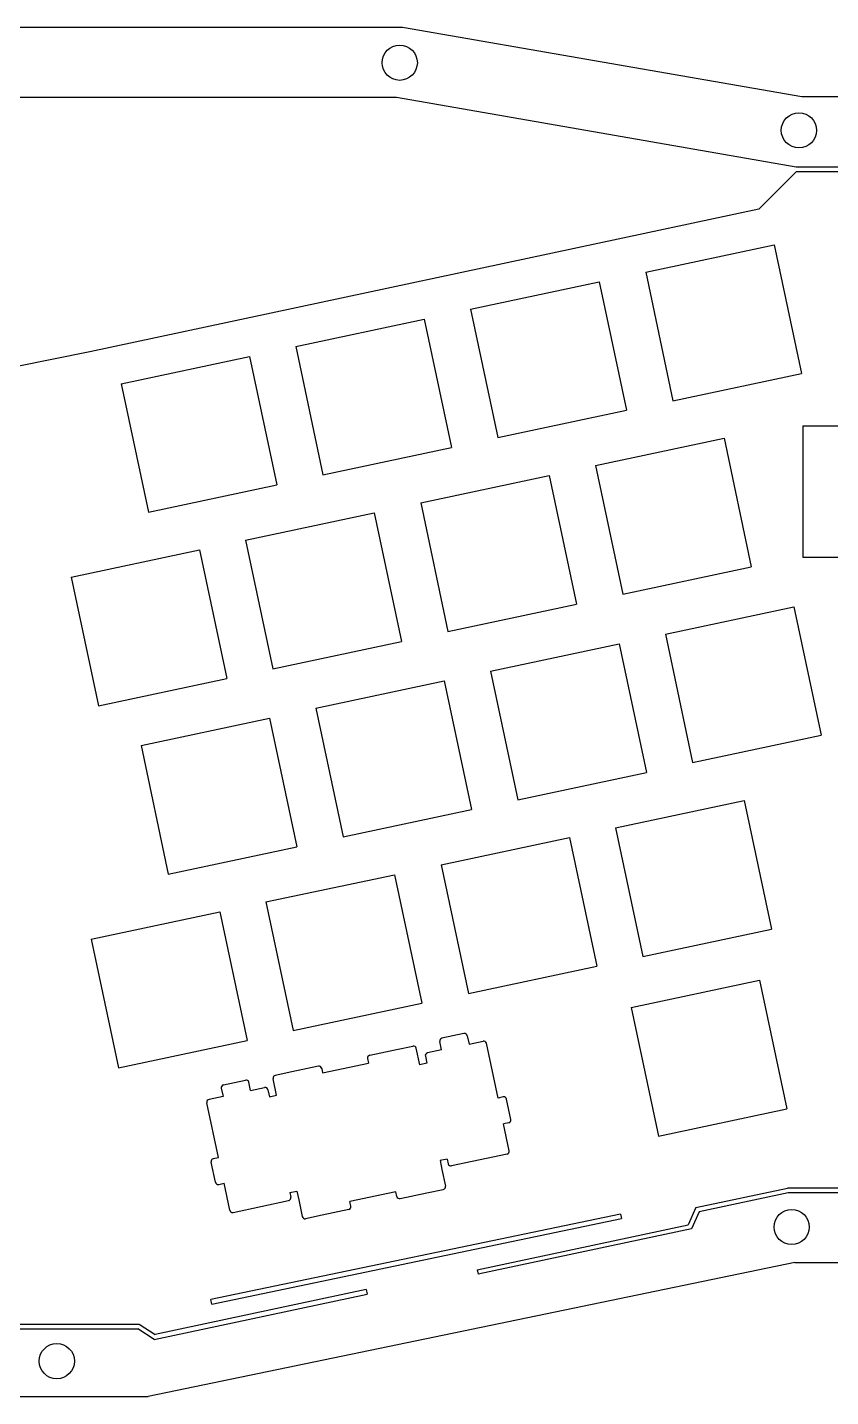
# Model space of a CAD drawing. Extents: x 7 to 394, y -192 to -46.
# Drawn here: x 183.9 to 269.5, y -191.8 to -46 of the extents above; entities that cross this region are included whole.
import ezdxf

# ---------------------------------------------------------------- set-up
doc = ezdxf.new("R2010")
doc.units = 0
doc.layers.add('Pcb_9d55', color=7, linetype='CONTINUOUS')

msp = doc.modelspace()

# ---------------------------------------------------------------- linework, layer by layer
at = {"layer": 'Pcb_9d55'}
for p, q in [((223.906, -45.9765), (143.904, -45.974)), ((223.906, -45.9765, -1.6), (143.904, -45.974, -1.6)), ((223.906, -45.9765), (143.904, -45.974)), ((223.906, -45.9765, -1.6), (143.904, -45.974, -1.6)), ((223.906, -45.9765), (223.906, -45.9765, -1.6)), ((266.466, -53.3806), (223.906, -45.9765)), ((266.466, -53.3806, -1.6), (223.906, -45.9765, -1.6)), ((223.906, -45.9765), (223.906, -45.9765, -1.6)), ((266.466, -53.3806), (223.906, -45.9765)), ((266.466, -53.3806, -1.6), (223.906, -45.9765, -1.6)), ((225.484, -49.7383), (225.484, -49.7383, -1.6)), ((225.484, -49.7383), (225.484, -49.7383, -1.6)), ((223.279, -53.4289), (144.574, -53.4289)), ((223.279, -53.4289, -1.6), (144.574, -53.4289, -1.6)), ((223.279, -53.4289), (144.574, -53.4289)), ((223.279, -53.4289, -1.6), (144.574, -53.4289, -1.6)), ((223.279, -53.4289), (223.279, -53.4289, -1.6)), ((265.844, -60.8432), (223.279, -53.4289)), ((265.844, -60.8432, -1.6), (223.279, -53.4289, -1.6)), ((223.279, -53.4289), (223.279, -53.4289, -1.6)), ((265.844, -60.8432), (223.279, -53.4289)), ((265.844, -60.8432, -1.6), (223.279, -53.4289, -1.6)), ((266.466, -53.3806), (266.466, -53.3806, -1.6)), ((388.637, -53.3832), (266.466, -53.3806)), ((388.637, -53.3832, -1.6), (266.466, -53.3806, -1.6)), ((266.466, -53.3806), (266.466, -53.3806, -1.6)), ((388.637, -53.3832), (266.466, -53.3806)), ((388.637, -53.3832, -1.6), (266.466, -53.3806, -1.6)), ((268.021, -56.9417), (268.021, -56.9417, -1.6)), ((268.021, -56.9417), (268.021, -56.9417, -1.6)), ((265.844, -60.8432), (265.844, -60.8432, -1.6)), ((281.346, -60.8432), (265.844, -60.8432)), ((281.346, -60.8432, -1.6), (265.844, -60.8432, -1.6)), ((265.844, -60.8432), (265.844, -60.8432, -1.6)), ((281.346, -60.8432), (265.844, -60.8432)), ((281.346, -60.8432, -1.6), (265.844, -60.8432, -1.6)), ((261.874, -65.3212), (265.844, -61.3435)), ((261.874, -65.3212, -1.6), (265.844, -61.3435, -1.6)), ((261.874, -65.3212), (265.844, -61.3435)), ((261.874, -65.3212, -1.6), (265.844, -61.3435, -1.6)), ((265.844, -61.3435), (265.844, -61.3435, -1.6)), ((265.844, -61.3435), (265.844, -61.3435, -1.6)), ((281.564, -61.3435), (265.844, -61.3435)), ((281.564, -61.3435, -1.6), (265.844, -61.3435, -1.6)), ((281.564, -61.3435), (265.844, -61.3435)), ((281.564, -61.3435, -1.6), (265.844, -61.3435, -1.6)), ((261.874, -65.3212), (190.597, -80.5358)), ((261.874, -65.3212, -1.6), (190.597, -80.5358, -1.6)), ((261.874, -65.3212), (190.597, -80.5358)), ((261.874, -65.3212, -1.6), (190.597, -80.5358, -1.6)), ((261.874, -65.3212), (261.874, -65.3212, -1.6)), ((261.874, -65.3212), (261.874, -65.3212, -1.6)), ((249.817, -72.033), (263.512, -69.1221)), ((249.817, -72.033, -1.6), (263.512, -69.1221, -1.6)), ((249.817, -72.033), (263.512, -69.1221)), ((249.817, -72.033, -1.6), (263.512, -69.1221, -1.6)), ((263.512, -69.1221), (263.512, -69.1221, -1.6)), ((263.512, -69.1221), (263.512, -69.1221, -1.6)), ((263.512, -69.1221), (266.423, -82.8166)), ((263.512, -69.1221, -1.6), (266.423, -82.8166, -1.6)), ((263.512, -69.1221), (266.423, -82.8166)), ((263.512, -69.1221, -1.6), (266.423, -82.8166, -1.6)), ((249.817, -72.033), (249.817, -72.033, -1.6)), ((249.817, -72.033), (249.817, -72.033, -1.6)), ((249.817, -72.033), (252.728, -85.7275)), ((249.817, -72.033, -1.6), (252.728, -85.7275, -1.6)), ((249.817, -72.033), (252.728, -85.7275)), ((249.817, -72.033, -1.6), (252.728, -85.7275, -1.6)), ((231.161, -75.97), (244.855, -73.0591)), ((231.161, -75.97, -1.6), (244.855, -73.0591, -1.6)), ((231.161, -75.97), (244.855, -73.0591)), ((231.161, -75.97, -1.6), (244.855, -73.0591, -1.6)), ((244.855, -73.0591), (244.855, -73.0591, -1.6)), ((244.855, -73.0591), (244.855, -73.0591, -1.6)), ((244.855, -73.0591), (247.766, -86.7536)), ((244.855, -73.0591, -1.6), (247.766, -86.7536, -1.6)), ((244.855, -73.0591), (247.766, -86.7536)), ((244.855, -73.0591, -1.6), (247.766, -86.7536, -1.6)), ((212.517, -79.9451), (226.212, -77.0342)), ((212.517, -79.9451, -1.6), (226.212, -77.0342, -1.6)), ((212.517, -79.9451), (226.212, -77.0342)), ((212.517, -79.9451, -1.6), (226.212, -77.0342, -1.6)), ((226.212, -77.0342), (226.212, -77.0342, -1.6)), ((226.212, -77.0342), (226.212, -77.0342, -1.6)), ((226.212, -77.0342), (229.123, -90.7287)), ((226.212, -77.0342, -1.6), (229.123, -90.7287, -1.6)), ((226.212, -77.0342), (229.123, -90.7287)), ((226.212, -77.0342, -1.6), (229.123, -90.7287, -1.6)), ((231.161, -75.97), (231.161, -75.97, -1.6)), ((231.161, -75.97), (231.161, -75.97, -1.6)), ((231.161, -75.97), (234.072, -89.6645)), ((231.161, -75.97, -1.6), (234.072, -89.6645, -1.6)), ((231.161, -75.97), (234.072, -89.6645)), ((231.161, -75.97, -1.6), (234.072, -89.6645, -1.6)), ((212.517, -79.9451), (212.517, -79.9451, -1.6)), ((212.517, -79.9451), (212.517, -79.9451, -1.6)), ((212.517, -79.9451), (215.428, -93.6396)), ((212.517, -79.9451, -1.6), (215.428, -93.6396, -1.6)), ((212.517, -79.9451), (215.428, -93.6396)), ((212.517, -79.9451, -1.6), (215.428, -93.6396, -1.6)), ((190.597, -80.5358), (182.659, -82.1233)), ((190.597, -80.5358, -1.6), (182.659, -82.1233, -1.6)), ((190.597, -80.5358), (182.659, -82.1233)), ((190.597, -80.5358, -1.6), (182.659, -82.1233, -1.6)), ((190.597, -80.5358), (190.597, -80.5358, -1.6)), ((190.597, -80.5358), (190.597, -80.5358, -1.6)), ((193.912, -83.9202), (207.606, -81.0093)), ((193.912, -83.9202, -1.6), (207.606, -81.0093, -1.6)), ((193.912, -83.9202), (207.606, -81.0093)), ((193.912, -83.9202, -1.6), (207.606, -81.0093, -1.6)), ((207.606, -81.0093), (207.606, -81.0093, -1.6)), ((207.606, -81.0093), (207.606, -81.0093, -1.6)), ((207.606, -81.0093), (210.517, -94.7038)), ((207.606, -81.0093, -1.6), (210.517, -94.7038, -1.6)), ((207.606, -81.0093), (210.517, -94.7038)), ((207.606, -81.0093, -1.6), (210.517, -94.7038, -1.6)), ((252.728, -85.7275), (266.423, -82.8166)), ((252.728, -85.7275, -1.6), (266.423, -82.8166, -1.6)), ((252.728, -85.7275), (266.423, -82.8166)), ((252.728, -85.7275, -1.6), (266.423, -82.8166, -1.6)), ((266.423, -82.8166), (266.423, -82.8166, -1.6)), ((266.423, -82.8166), (266.423, -82.8166, -1.6)), ((193.912, -83.9202), (193.912, -83.9202, -1.6)), ((193.912, -83.9202), (193.912, -83.9202, -1.6)), ((193.912, -83.9202), (196.823, -97.6147)), ((193.912, -83.9202, -1.6), (196.823, -97.6147, -1.6)), ((193.912, -83.9202), (196.823, -97.6147)), ((193.912, -83.9202, -1.6), (196.823, -97.6147, -1.6)), ((252.728, -85.7275), (252.728, -85.7275, -1.6)), ((252.728, -85.7275), (252.728, -85.7275, -1.6)), ((234.072, -89.6645), (247.766, -86.7536)), ((234.072, -89.6645, -1.6), (247.766, -86.7536, -1.6)), ((234.072, -89.6645), (247.766, -86.7536)), ((234.072, -89.6645, -1.6), (247.766, -86.7536, -1.6)), ((247.766, -86.7536), (247.766, -86.7536, -1.6)), ((247.766, -86.7536), (247.766, -86.7536, -1.6)), ((266.55, -88.3945), (266.55, -88.3945, -1.6)), ((266.55, -88.3945), (280.551, -88.3945)), ((266.55, -88.3945, -1.6), (280.551, -88.3945, -1.6)), ((266.55, -88.3945), (266.55, -88.3945, -1.6)), ((266.55, -88.3945), (266.55, -102.395)), ((266.55, -88.3945, -1.6), (266.55, -102.395, -1.6)), ((266.55, -88.3945), (280.551, -88.3945)), ((266.55, -88.3945), (266.55, -102.395)), ((266.55, -88.3945, -1.6), (280.551, -88.3945, -1.6)), ((266.55, -88.3945, -1.6), (266.55, -102.395, -1.6)), ((234.072, -89.6645), (234.072, -89.6645, -1.6)), ((234.072, -89.6645), (234.072, -89.6645, -1.6)), ((244.471, -92.6451), (258.165, -89.7342)), ((244.471, -92.6451, -1.6), (258.165, -89.7342, -1.6)), ((244.471, -92.6451), (258.165, -89.7342)), ((244.471, -92.6451, -1.6), (258.165, -89.7342, -1.6)), ((258.165, -89.7342), (258.165, -89.7342, -1.6)), ((258.165, -89.7342), (258.165, -89.7342, -1.6)), ((258.165, -89.7342), (261.076, -103.429)), ((258.165, -89.7342, -1.6), (261.076, -103.429, -1.6)), ((258.165, -89.7342), (261.076, -103.429)), ((258.165, -89.7342, -1.6), (261.076, -103.429, -1.6)), ((215.428, -93.6396), (229.123, -90.7287)), ((215.428, -93.6396, -1.6), (229.123, -90.7287, -1.6)), ((215.428, -93.6396), (229.123, -90.7287)), ((215.428, -93.6396, -1.6), (229.123, -90.7287, -1.6)), ((229.123, -90.7287), (229.123, -90.7287, -1.6)), ((229.123, -90.7287), (229.123, -90.7287, -1.6)), ((244.471, -92.6451), (244.471, -92.6451, -1.6)), ((244.471, -92.6451), (244.471, -92.6451, -1.6)), ((244.471, -92.6451), (247.381, -106.34)), ((244.471, -92.6451, -1.6), (247.381, -106.34, -1.6)), ((244.471, -92.6451), (247.381, -106.34)), ((244.471, -92.6451, -1.6), (247.381, -106.34, -1.6)), ((196.823, -97.6147), (210.517, -94.7038)), ((196.823, -97.6147, -1.6), (210.517, -94.7038, -1.6)), ((196.823, -97.6147), (210.517, -94.7038)), ((196.823, -97.6147, -1.6), (210.517, -94.7038, -1.6)), ((210.517, -94.7038), (210.517, -94.7038, -1.6)), ((210.517, -94.7038), (210.517, -94.7038, -1.6)), ((215.428, -93.6396), (215.428, -93.6396, -1.6)), ((215.428, -93.6396), (215.428, -93.6396, -1.6)), ((225.84, -96.6202), (239.534, -93.7093)), ((225.84, -96.6202, -1.6), (239.534, -93.7093, -1.6)), ((225.84, -96.6202), (239.534, -93.7093)), ((225.84, -96.6202, -1.6), (239.534, -93.7093, -1.6)), ((239.534, -93.7093), (239.534, -93.7093, -1.6)), ((239.534, -93.7093), (239.534, -93.7093, -1.6)), ((239.534, -93.7093), (242.445, -107.404)), ((239.534, -93.7093, -1.6), (242.445, -107.404, -1.6)), ((239.534, -93.7093), (242.445, -107.404)), ((239.534, -93.7093, -1.6), (242.445, -107.404, -1.6)), ((196.823, -97.6147), (196.823, -97.6147, -1.6)), ((196.823, -97.6147), (196.823, -97.6147, -1.6)), ((207.183, -100.583), (220.878, -97.6717)), ((207.183, -100.583, -1.6), (220.878, -97.6717, -1.6)), ((207.183, -100.583), (220.878, -97.6717)), ((207.183, -100.583, -1.6), (220.878, -97.6717, -1.6)), ((220.878, -97.6717), (220.878, -97.6717, -1.6)), ((220.878, -97.6717), (220.878, -97.6717, -1.6)), ((220.878, -97.6717), (223.789, -111.366)), ((220.878, -97.6717, -1.6), (223.789, -111.366, -1.6)), ((220.878, -97.6717), (223.789, -111.366)), ((220.878, -97.6717, -1.6), (223.789, -111.366, -1.6)), ((225.84, -96.6202), (225.84, -96.6202, -1.6)), ((225.84, -96.6202), (225.84, -96.6202, -1.6)), ((225.84, -96.6202), (228.75, -110.315)), ((225.84, -96.6202, -1.6), (228.75, -110.315, -1.6)), ((225.84, -96.6202), (228.75, -110.315)), ((225.84, -96.6202, -1.6), (228.75, -110.315, -1.6)), ((207.183, -100.583), (207.183, -100.583, -1.6)), ((207.183, -100.583), (207.183, -100.583, -1.6)), ((207.183, -100.583), (210.094, -114.277)), ((207.183, -100.583, -1.6), (210.094, -114.277, -1.6)), ((207.183, -100.583), (210.094, -114.277)), ((207.183, -100.583, -1.6), (210.094, -114.277, -1.6)), ((188.578, -104.532), (202.272, -101.621)), ((188.578, -104.532, -1.6), (202.272, -101.621, -1.6)), ((188.578, -104.532), (202.272, -101.621)), ((188.578, -104.532, -1.6), (202.272, -101.621, -1.6)), ((202.272, -101.621), (202.272, -101.621, -1.6)), ((202.272, -101.621), (202.272, -101.621, -1.6)), ((202.272, -101.621), (205.183, -115.316)), ((202.272, -101.621, -1.6), (205.183, -115.316, -1.6)), ((202.272, -101.621), (205.183, -115.316)), ((202.272, -101.621, -1.6), (205.183, -115.316, -1.6)), ((247.381, -106.34), (261.076, -103.429)), ((247.381, -106.34, -1.6), (261.076, -103.429, -1.6)), ((247.381, -106.34), (261.076, -103.429)), ((247.381, -106.34, -1.6), (261.076, -103.429, -1.6)), ((261.076, -103.429), (261.076, -103.429, -1.6)), ((261.076, -103.429), (261.076, -103.429, -1.6)), ((266.55, -102.395), (266.55, -102.395, -1.6)), ((266.55, -102.395), (266.55, -102.395, -1.6)), ((266.55, -102.395), (280.551, -102.395)), ((266.55, -102.395, -1.6), (280.551, -102.395, -1.6)), ((266.55, -102.395), (280.551, -102.395)), ((266.55, -102.395, -1.6), (280.551, -102.395, -1.6)), ((188.578, -104.532), (188.578, -104.532, -1.6)), ((188.578, -104.532), (188.578, -104.532, -1.6)), ((188.578, -104.532), (191.489, -118.227)), ((188.578, -104.532, -1.6), (191.489, -118.227, -1.6)), ((188.578, -104.532), (191.489, -118.227)), ((188.578, -104.532, -1.6), (191.489, -118.227, -1.6)), ((247.381, -106.34), (247.381, -106.34, -1.6)), ((247.381, -106.34), (247.381, -106.34, -1.6)), ((228.75, -110.315), (242.445, -107.404)), ((228.75, -110.315, -1.6), (242.445, -107.404, -1.6)), ((228.75, -110.315), (242.445, -107.404)), ((228.75, -110.315, -1.6), (242.445, -107.404, -1.6)), ((242.445, -107.404), (242.445, -107.404, -1.6)), ((242.445, -107.404), (242.445, -107.404, -1.6)), ((251.913, -110.577), (265.607, -107.667)), ((251.913, -110.577, -1.6), (265.607, -107.667, -1.6)), ((251.913, -110.577), (265.607, -107.667)), ((251.913, -110.577, -1.6), (265.607, -107.667, -1.6)), ((265.607, -107.667), (265.607, -107.667, -1.6)), ((265.607, -107.667), (265.607, -107.667, -1.6)), ((265.607, -107.667), (268.518, -121.361)), ((265.607, -107.667, -1.6), (268.518, -121.361, -1.6)), ((265.607, -107.667), (268.518, -121.361)), ((265.607, -107.667, -1.6), (268.518, -121.361, -1.6)), ((228.75, -110.315), (228.75, -110.315, -1.6)), ((228.75, -110.315), (228.75, -110.315, -1.6)), ((251.913, -110.577), (251.913, -110.577, -1.6)), ((251.913, -110.577), (251.913, -110.577, -1.6)), ((251.913, -110.577), (254.824, -124.272)), ((251.913, -110.577, -1.6), (254.824, -124.272, -1.6)), ((251.913, -110.577), (254.824, -124.272)), ((251.913, -110.577, -1.6), (254.824, -124.272, -1.6)), ((210.094, -114.277), (223.789, -111.366)), ((210.094, -114.277, -1.6), (223.789, -111.366, -1.6)), ((210.094, -114.277), (223.789, -111.366)), ((210.094, -114.277, -1.6), (223.789, -111.366, -1.6)), ((223.789, -111.366), (223.789, -111.366, -1.6)), ((223.789, -111.366), (223.789, -111.366, -1.6)), ((233.282, -114.527), (246.976, -111.616)), ((233.282, -114.527, -1.6), (246.976, -111.616, -1.6)), ((233.282, -114.527), (246.976, -111.616)), ((233.282, -114.527, -1.6), (246.976, -111.616, -1.6)), ((246.976, -111.616), (246.976, -111.616, -1.6)), ((246.976, -111.616), (246.976, -111.616, -1.6)), ((246.976, -111.616), (249.887, -125.311)), ((246.976, -111.616, -1.6), (249.887, -125.311, -1.6)), ((246.976, -111.616), (249.887, -125.311)), ((246.976, -111.616, -1.6), (249.887, -125.311, -1.6)), ((210.094, -114.277), (210.094, -114.277, -1.6)), ((210.094, -114.277), (210.094, -114.277, -1.6)), ((233.282, -114.527), (233.282, -114.527, -1.6)), ((233.282, -114.527), (233.282, -114.527, -1.6)), ((233.282, -114.527), (236.193, -128.222)), ((233.282, -114.527, -1.6), (236.193, -128.222, -1.6)), ((233.282, -114.527), (236.193, -128.222)), ((233.282, -114.527, -1.6), (236.193, -128.222, -1.6)), ((191.489, -118.227), (205.183, -115.316)), ((191.489, -118.227, -1.6), (205.183, -115.316, -1.6)), ((191.489, -118.227), (205.183, -115.316)), ((191.489, -118.227, -1.6), (205.183, -115.316, -1.6)), ((205.183, -115.316), (205.183, -115.316, -1.6)), ((205.183, -115.316), (205.183, -115.316, -1.6)), ((214.664, -118.477), (228.358, -115.566)), ((214.664, -118.477, -1.6), (228.358, -115.566, -1.6)), ((214.664, -118.477), (228.358, -115.566)), ((214.664, -118.477, -1.6), (228.358, -115.566, -1.6)), ((228.358, -115.566), (228.358, -115.566, -1.6)), ((228.358, -115.566), (228.358, -115.566, -1.6)), ((228.358, -115.566), (231.269, -129.261)), ((228.358, -115.566, -1.6), (231.269, -129.261, -1.6)), ((228.358, -115.566), (231.269, -129.261)), ((228.358, -115.566, -1.6), (231.269, -129.261, -1.6)), ((191.489, -118.227), (191.489, -118.227, -1.6)), ((191.489, -118.227), (191.489, -118.227, -1.6)), ((196.033, -122.447), (209.727, -119.536)), ((196.033, -122.447, -1.6), (209.727, -119.536, -1.6)), ((196.033, -122.447), (209.727, -119.536)), ((196.033, -122.447, -1.6), (209.727, -119.536, -1.6)), ((209.727, -119.536), (209.727, -119.536, -1.6)), ((209.727, -119.536), (209.727, -119.536, -1.6)), ((209.727, -119.536), (212.638, -133.231)), ((209.727, -119.536, -1.6), (212.638, -133.231, -1.6)), ((209.727, -119.536), (212.638, -133.231)), ((209.727, -119.536, -1.6), (212.638, -133.231, -1.6)), ((214.664, -118.477), (214.664, -118.477, -1.6)), ((214.664, -118.477), (214.664, -118.477, -1.6)), ((214.664, -118.477), (217.574, -132.171)), ((214.664, -118.477, -1.6), (217.574, -132.171, -1.6)), ((214.664, -118.477), (217.574, -132.171)), ((214.664, -118.477, -1.6), (217.574, -132.171, -1.6)), ((196.033, -122.447), (196.033, -122.447, -1.6)), ((196.033, -122.447), (196.033, -122.447, -1.6)), ((196.033, -122.447), (198.944, -136.141)), ((196.033, -122.447, -1.6), (198.944, -136.141, -1.6)), ((196.033, -122.447), (198.944, -136.141)), ((196.033, -122.447, -1.6), (198.944, -136.141, -1.6)), ((254.824, -124.272), (268.518, -121.361)), ((254.824, -124.272, -1.6), (268.518, -121.361, -1.6)), ((254.824, -124.272), (268.518, -121.361)), ((254.824, -124.272, -1.6), (268.518, -121.361, -1.6)), ((268.518, -121.361), (268.518, -121.361, -1.6)), ((268.518, -121.361), (268.518, -121.361, -1.6)), ((236.193, -128.222), (249.887, -125.311)), ((236.193, -128.222, -1.6), (249.887, -125.311, -1.6)), ((236.193, -128.222), (249.887, -125.311)), ((236.193, -128.222, -1.6), (249.887, -125.311, -1.6)), ((249.887, -125.311), (249.887, -125.311, -1.6)), ((249.887, -125.311), (249.887, -125.311, -1.6)), ((254.824, -124.272), (254.824, -124.272, -1.6)), ((254.824, -124.272), (254.824, -124.272, -1.6)), ((236.193, -128.222), (236.193, -128.222, -1.6)), ((236.193, -128.222), (236.193, -128.222, -1.6)), ((246.604, -131.221), (260.299, -128.31)), ((246.604, -131.221, -1.6), (260.299, -128.31, -1.6)), ((246.604, -131.221), (260.299, -128.31)), ((246.604, -131.221, -1.6), (260.299, -128.31, -1.6)), ((260.299, -128.31), (260.299, -128.31, -1.6)), ((260.299, -128.31), (260.299, -128.31, -1.6)), ((260.299, -128.31), (263.21, -142.005)), ((260.299, -128.31, -1.6), (263.21, -142.005, -1.6)), ((260.299, -128.31), (263.21, -142.005)), ((260.299, -128.31, -1.6), (263.21, -142.005, -1.6)), ((217.574, -132.171), (231.269, -129.261)), ((217.574, -132.171, -1.6), (231.269, -129.261, -1.6)), ((217.574, -132.171), (231.269, -129.261)), ((217.574, -132.171, -1.6), (231.269, -129.261, -1.6)), ((231.269, -129.261), (231.269, -129.261, -1.6)), ((231.269, -129.261), (231.269, -129.261, -1.6)), ((246.604, -131.221), (246.604, -131.221, -1.6)), ((246.604, -131.221), (246.604, -131.221, -1.6)), ((246.604, -131.221), (249.515, -144.916)), ((246.604, -131.221, -1.6), (249.515, -144.916, -1.6)), ((246.604, -131.221), (249.515, -144.916)), ((246.604, -131.221, -1.6), (249.515, -144.916, -1.6)), ((217.574, -132.171), (217.574, -132.171, -1.6)), ((217.574, -132.171), (217.574, -132.171, -1.6)), ((228.011, -135.165), (241.706, -132.254)), ((228.011, -135.165, -1.6), (241.706, -132.254, -1.6)), ((228.011, -135.165), (241.706, -132.254)), ((228.011, -135.165, -1.6), (241.706, -132.254, -1.6)), ((241.706, -132.254), (241.706, -132.254, -1.6)), ((241.706, -132.254), (241.706, -132.254, -1.6)), ((241.706, -132.254), (244.617, -145.948)), ((241.706, -132.254, -1.6), (244.617, -145.948, -1.6)), ((241.706, -132.254), (244.617, -145.948)), ((241.706, -132.254, -1.6), (244.617, -145.948, -1.6)), ((198.944, -136.141), (212.638, -133.231)), ((198.944, -136.141, -1.6), (212.638, -133.231, -1.6)), ((198.944, -136.141), (212.638, -133.231)), ((198.944, -136.141, -1.6), (212.638, -133.231, -1.6)), ((212.638, -133.231), (212.638, -133.231, -1.6)), ((212.638, -133.231), (212.638, -133.231, -1.6)), ((228.011, -135.165), (228.011, -135.165, -1.6)), ((228.011, -135.165), (228.011, -135.165, -1.6)), ((228.011, -135.165), (230.922, -148.859)), ((228.011, -135.165, -1.6), (230.922, -148.859, -1.6)), ((228.011, -135.165), (230.922, -148.859)), ((228.011, -135.165, -1.6), (230.922, -148.859, -1.6)), ((198.944, -136.141), (198.944, -136.141, -1.6)), ((198.944, -136.141), (198.944, -136.141, -1.6)), ((209.342, -139.114), (223.037, -136.204)), ((209.342, -139.114, -1.6), (223.037, -136.204, -1.6)), ((209.342, -139.114), (223.037, -136.204)), ((209.342, -139.114, -1.6), (223.037, -136.204, -1.6)), ((223.037, -136.204), (223.037, -136.204, -1.6)), ((223.037, -136.204), (223.037, -136.204, -1.6)), ((223.037, -136.204), (225.948, -149.898)), ((223.037, -136.204, -1.6), (225.948, -149.898, -1.6)), ((223.037, -136.204), (225.948, -149.898)), ((223.037, -136.204, -1.6), (225.948, -149.898, -1.6)), ((209.342, -139.114), (209.342, -139.114, -1.6)), ((209.342, -139.114), (209.342, -139.114, -1.6)), ((209.342, -139.114), (212.253, -152.809)), ((209.342, -139.114, -1.6), (212.253, -152.809, -1.6)), ((209.342, -139.114), (212.253, -152.809)), ((209.342, -139.114, -1.6), (212.253, -152.809, -1.6)), ((190.724, -143.082), (204.419, -140.171)), ((190.724, -143.082, -1.6), (204.419, -140.171, -1.6)), ((190.724, -143.082), (204.419, -140.171)), ((190.724, -143.082, -1.6), (204.419, -140.171, -1.6)), ((204.419, -140.171), (204.419, -140.171, -1.6)), ((204.419, -140.171), (204.419, -140.171, -1.6)), ((204.419, -140.171), (207.33, -153.866)), ((204.419, -140.171, -1.6), (207.33, -153.866, -1.6)), ((204.419, -140.171), (207.33, -153.866)), ((204.419, -140.171, -1.6), (207.33, -153.866, -1.6)), ((249.515, -144.916), (263.21, -142.005)), ((249.515, -144.916, -1.6), (263.21, -142.005, -1.6)), ((249.515, -144.916), (263.21, -142.005)), ((249.515, -144.916, -1.6), (263.21, -142.005, -1.6)), ((263.21, -142.005), (263.21, -142.005, -1.6)), ((263.21, -142.005), (263.21, -142.005, -1.6)), ((190.724, -143.082), (190.724, -143.082, -1.6)), ((190.724, -143.082), (190.724, -143.082, -1.6)), ((190.724, -143.082), (193.635, -156.776)), ((190.724, -143.082, -1.6), (193.635, -156.776, -1.6)), ((190.724, -143.082), (193.635, -156.776)), ((190.724, -143.082, -1.6), (193.635, -156.776, -1.6)), ((249.515, -144.916), (249.515, -144.916, -1.6)), ((249.515, -144.916), (249.515, -144.916, -1.6)), ((230.922, -148.859), (244.617, -145.948)), ((230.922, -148.859, -1.6), (244.617, -145.948, -1.6)), ((230.922, -148.859), (244.617, -145.948)), ((230.922, -148.859, -1.6), (244.617, -145.948, -1.6)), ((244.617, -145.948), (244.617, -145.948, -1.6)), ((244.617, -145.948), (244.617, -145.948, -1.6)), ((248.255, -150.367), (261.95, -147.456)), ((248.255, -150.367, -1.6), (261.95, -147.456, -1.6)), ((248.255, -150.367), (261.95, -147.456)), ((248.255, -150.367, -1.6), (261.95, -147.456, -1.6)), ((261.95, -147.456), (261.95, -147.456, -1.6)), ((261.95, -147.456), (261.95, -147.456, -1.6)), ((261.95, -147.456), (264.861, -161.15)), ((261.95, -147.456, -1.6), (264.861, -161.15, -1.6)), ((261.95, -147.456), (264.861, -161.15)), ((261.95, -147.456, -1.6), (264.861, -161.15, -1.6)), ((212.253, -152.809), (225.948, -149.898)), ((212.253, -152.809, -1.6), (225.948, -149.898, -1.6)), ((212.253, -152.809), (225.948, -149.898)), ((212.253, -152.809, -1.6), (225.948, -149.898, -1.6)), ((225.948, -149.898), (225.948, -149.898, -1.6)), ((225.948, -149.898), (225.948, -149.898, -1.6)), ((230.922, -148.859), (230.922, -148.859, -1.6)), ((230.922, -148.859), (230.922, -148.859, -1.6)), ((248.255, -150.367), (248.255, -150.367, -1.6)), ((248.255, -150.367), (248.255, -150.367, -1.6)), ((248.255, -150.367), (251.166, -164.061)), ((248.255, -150.367, -1.6), (251.166, -164.061, -1.6)), ((248.255, -150.367), (251.166, -164.061)), ((248.255, -150.367, -1.6), (251.166, -164.061, -1.6)), ((212.253, -152.809), (212.253, -152.809, -1.6)), ((212.253, -152.809), (212.253, -152.809, -1.6)), ((193.635, -156.776), (207.33, -153.866)), ((193.635, -156.776, -1.6), (207.33, -153.866, -1.6)), ((193.635, -156.776), (207.33, -153.866)), ((193.635, -156.776, -1.6), (207.33, -153.866, -1.6)), ((207.33, -153.866), (207.33, -153.866, -1.6)), ((207.33, -153.866), (207.33, -153.866, -1.6)), ((223.247, -154.838), (225.008, -154.463)), ((223.247, -154.838, -1.6), (225.008, -154.463, -1.6)), ((223.247, -154.838), (225.008, -154.463)), ((223.247, -154.838, -1.6), (225.008, -154.463, -1.6)), ((225.008, -154.463), (225.008, -154.463, -1.6)), ((225.008, -154.463), (225.008, -154.463, -1.6)), ((227.871, -153.988), (227.871, -153.988, -1.6)), ((227.871, -153.988), (227.871, -153.988, -1.6)), ((228.059, -154.868), (227.871, -153.988)), ((228.059, -154.868, -1.6), (227.871, -153.988, -1.6)), ((228.059, -154.868), (227.871, -153.988)), ((228.059, -154.868, -1.6), (227.871, -153.988, -1.6)), ((230.45, -153.133), (228.103, -153.632)), ((230.45, -153.133, -1.6), (228.103, -153.632, -1.6)), ((230.45, -153.133), (228.103, -153.632)), ((230.45, -153.133, -1.6), (228.103, -153.632, -1.6)), ((228.103, -153.632), (228.103, -153.632, -1.6)), ((228.103, -153.632), (228.103, -153.632, -1.6)), ((230.45, -153.133), (230.45, -153.133, -1.6)), ((230.45, -153.133), (230.45, -153.133, -1.6)), ((230.806, -153.364), (230.806, -153.364, -1.6)), ((230.806, -153.364), (230.993, -154.244)), ((230.806, -153.364, -1.6), (230.993, -154.244, -1.6)), ((230.806, -153.364), (230.806, -153.364, -1.6)), ((230.806, -153.364), (230.993, -154.244)), ((230.806, -153.364, -1.6), (230.993, -154.244, -1.6)), ((230.993, -154.244), (232.485, -153.927)), ((230.993, -154.244, -1.6), (232.485, -153.927, -1.6)), ((230.993, -154.244), (232.485, -153.927)), ((230.993, -154.244, -1.6), (232.485, -153.927, -1.6)), ((230.993, -154.244), (230.993, -154.244, -1.6)), ((230.993, -154.244), (230.993, -154.244, -1.6)), ((232.485, -153.927), (232.485, -153.927, -1.6)), ((232.485, -153.927), (232.485, -153.927, -1.6)), ((232.841, -154.158), (232.841, -154.158, -1.6)), ((234.082, -159.998), (232.841, -154.158)), ((234.082, -159.998, -1.6), (232.841, -154.158, -1.6)), ((232.841, -154.158), (232.841, -154.158, -1.6)), ((234.082, -159.998), (232.841, -154.158)), ((234.082, -159.998, -1.6), (232.841, -154.158, -1.6)), ((220.179, -155.796), (220.179, -155.796, -1.6)), ((220.179, -155.796), (220.283, -156.285)), ((220.179, -155.796, -1.6), (220.283, -156.285, -1.6)), ((220.179, -155.796), (220.179, -155.796, -1.6)), ((220.179, -155.796), (220.283, -156.285)), ((220.179, -155.796, -1.6), (220.283, -156.285, -1.6)), ((220.411, -155.44), (223.247, -154.838)), ((220.411, -155.44, -1.6), (223.247, -154.838, -1.6)), ((220.411, -155.44), (223.247, -154.838)), ((220.411, -155.44, -1.6), (223.247, -154.838, -1.6)), ((220.411, -155.44), (220.411, -155.44, -1.6)), ((220.411, -155.44), (220.411, -155.44, -1.6)), ((223.247, -154.838), (223.247, -154.838, -1.6)), ((223.247, -154.838), (223.247, -154.838, -1.6)), ((225.364, -154.694), (225.364, -154.694, -1.6)), ((225.738, -156.455), (225.364, -154.694)), ((225.738, -156.455, -1.6), (225.364, -154.694, -1.6)), ((225.364, -154.694), (225.364, -154.694, -1.6)), ((225.738, -156.455), (225.364, -154.694)), ((225.738, -156.455, -1.6), (225.364, -154.694, -1.6)), ((226.336, -155.541), (226.336, -155.541, -1.6)), ((226.336, -155.541), (226.336, -155.541, -1.6)), ((226.336, -155.541), (226.496, -156.294)), ((226.336, -155.541, -1.6), (226.496, -156.294, -1.6)), ((226.336, -155.541), (226.496, -156.294)), ((226.336, -155.541, -1.6), (226.496, -156.294, -1.6)), ((228.059, -154.868), (226.567, -155.185)), ((228.059, -154.868, -1.6), (226.567, -155.185, -1.6)), ((228.059, -154.868), (226.567, -155.185)), ((228.059, -154.868, -1.6), (226.567, -155.185, -1.6)), ((226.567, -155.185), (226.567, -155.185, -1.6)), ((226.567, -155.185), (226.567, -155.185, -1.6)), ((228.059, -154.868), (228.059, -154.868, -1.6)), ((228.059, -154.868), (228.059, -154.868, -1.6)), ((193.635, -156.776), (193.635, -156.776, -1.6)), ((193.635, -156.776), (193.635, -156.776, -1.6)), ((212.096, -157.208), (210.336, -157.582)), ((212.096, -157.208, -1.6), (210.336, -157.582, -1.6)), ((212.096, -157.208), (210.336, -157.582)), ((212.096, -157.208, -1.6), (210.336, -157.582, -1.6)), ((214.933, -156.605), (212.096, -157.208)), ((214.933, -156.605, -1.6), (212.096, -157.208, -1.6)), ((214.933, -156.605), (212.096, -157.208)), ((214.933, -156.605, -1.6), (212.096, -157.208, -1.6)), ((212.096, -157.208), (212.096, -157.208, -1.6)), ((212.096, -157.208), (212.096, -157.208, -1.6)), ((214.933, -156.605), (214.933, -156.605, -1.6)), ((214.933, -156.605), (214.933, -156.605, -1.6)), ((215.289, -156.836), (215.289, -156.836, -1.6)), ((215.289, -156.836), (215.289, -156.836, -1.6)), ((215.289, -156.836), (215.393, -157.325)), ((215.289, -156.836, -1.6), (215.393, -157.325, -1.6)), ((215.289, -156.836), (215.393, -157.325)), ((215.289, -156.836, -1.6), (215.393, -157.325, -1.6)), ((215.393, -157.325), (220.283, -156.285)), ((215.393, -157.325, -1.6), (220.283, -156.285, -1.6)), ((215.393, -157.325), (220.283, -156.285)), ((215.393, -157.325, -1.6), (220.283, -156.285, -1.6)), ((215.393, -157.325), (215.393, -157.325, -1.6)), ((215.393, -157.325), (215.393, -157.325, -1.6)), ((220.283, -156.285), (220.283, -156.285, -1.6)), ((220.283, -156.285), (220.283, -156.285, -1.6)), ((226.496, -156.294), (225.738, -156.455)), ((226.496, -156.294, -1.6), (225.738, -156.455, -1.6)), ((226.496, -156.294), (225.738, -156.455)), ((226.496, -156.294, -1.6), (225.738, -156.455, -1.6)), ((225.738, -156.455), (225.738, -156.455, -1.6)), ((225.738, -156.455), (225.738, -156.455, -1.6)), ((226.496, -156.294), (226.496, -156.294, -1.6)), ((226.496, -156.294), (226.496, -156.294, -1.6)), ((204.592, -158.936), (204.592, -158.936, -1.6)), ((204.592, -158.936), (204.779, -159.816)), ((204.592, -158.936, -1.6), (204.779, -159.816, -1.6)), ((204.592, -158.936), (204.592, -158.936, -1.6)), ((204.592, -158.936), (204.779, -159.816)), ((204.592, -158.936, -1.6), (204.779, -159.816, -1.6)), ((204.823, -158.58), (207.17, -158.081)), ((204.823, -158.58, -1.6), (207.17, -158.081, -1.6)), ((204.823, -158.58), (207.17, -158.081)), ((204.823, -158.58, -1.6), (207.17, -158.081, -1.6)), ((204.823, -158.58), (204.823, -158.58, -1.6)), ((204.823, -158.58), (204.823, -158.58, -1.6)), ((207.17, -158.081), (207.17, -158.081, -1.6)), ((207.17, -158.081), (207.17, -158.081, -1.6)), ((207.526, -158.312), (207.526, -158.312, -1.6)), ((207.526, -158.312), (207.526, -158.312, -1.6)), ((207.713, -159.192), (207.526, -158.312)), ((207.713, -159.192, -1.6), (207.526, -158.312, -1.6)), ((207.713, -159.192), (207.526, -158.312)), ((207.713, -159.192, -1.6), (207.526, -158.312, -1.6)), ((207.713, -159.192), (209.205, -158.875)), ((207.713, -159.192, -1.6), (209.205, -158.875, -1.6)), ((207.713, -159.192), (209.205, -158.875)), ((207.713, -159.192, -1.6), (209.205, -158.875, -1.6)), ((209.205, -158.875), (209.205, -158.875, -1.6)), ((209.205, -158.875), (209.205, -158.875, -1.6)), ((210.105, -157.938), (210.105, -157.938, -1.6)), ((210.479, -159.698), (210.105, -157.938)), ((210.479, -159.698, -1.6), (210.105, -157.938, -1.6)), ((210.105, -157.938), (210.105, -157.938, -1.6)), ((210.479, -159.698), (210.105, -157.938)), ((210.479, -159.698, -1.6), (210.105, -157.938, -1.6)), ((210.336, -157.582), (210.336, -157.582, -1.6)), ((210.336, -157.582), (210.336, -157.582, -1.6)), ((204.779, -159.816), (203.287, -160.133)), ((204.779, -159.816, -1.6), (203.287, -160.133, -1.6)), ((204.779, -159.816), (203.287, -160.133)), ((204.779, -159.816, -1.6), (203.287, -160.133, -1.6)), ((203.287, -160.133), (203.287, -160.133, -1.6)), ((203.287, -160.133), (203.287, -160.133, -1.6)), ((204.779, -159.816), (204.779, -159.816, -1.6)), ((204.779, -159.816), (204.779, -159.816, -1.6)), ((207.713, -159.192), (207.713, -159.192, -1.6)), ((207.713, -159.192), (207.713, -159.192, -1.6)), ((209.561, -159.106), (209.561, -159.106, -1.6)), ((209.561, -159.106), (209.561, -159.106, -1.6)), ((209.561, -159.106), (209.721, -159.86)), ((209.561, -159.106, -1.6), (209.721, -159.86, -1.6)), ((209.561, -159.106), (209.721, -159.86)), ((209.561, -159.106, -1.6), (209.721, -159.86, -1.6)), ((209.721, -159.86), (210.479, -159.698)), ((209.721, -159.86, -1.6), (210.479, -159.698, -1.6)), ((209.721, -159.86), (210.479, -159.698)), ((209.721, -159.86, -1.6), (210.479, -159.698, -1.6)), ((209.721, -159.86), (209.721, -159.86, -1.6)), ((209.721, -159.86), (209.721, -159.86, -1.6)), ((210.479, -159.698), (210.479, -159.698, -1.6)), ((210.479, -159.698), (210.479, -159.698, -1.6)), ((234.644, -159.878), (234.082, -159.998)), ((234.644, -159.878, -1.6), (234.082, -159.998, -1.6)), ((234.644, -159.878), (234.082, -159.998)), ((234.644, -159.878, -1.6), (234.082, -159.998, -1.6)), ((234.082, -159.998), (234.082, -159.998, -1.6)), ((234.082, -159.998), (234.082, -159.998, -1.6)), ((234.644, -159.878), (234.644, -159.878, -1.6)), ((234.644, -159.878), (234.644, -159.878, -1.6)), ((235, -160.109), (235, -160.109, -1.6)), ((235.457, -162.261), (235, -160.109)), ((235.457, -162.261, -1.6), (235, -160.109, -1.6)), ((235, -160.109), (235, -160.109, -1.6)), ((235.457, -162.261), (235, -160.109)), ((235.457, -162.261, -1.6), (235, -160.109, -1.6)), ((203.056, -160.489), (203.056, -160.489, -1.6)), ((204.297, -166.329), (203.056, -160.489)), ((204.297, -166.329, -1.6), (203.056, -160.489, -1.6)), ((203.056, -160.489), (203.056, -160.489, -1.6)), ((204.297, -166.329), (203.056, -160.489)), ((204.297, -166.329, -1.6), (203.056, -160.489, -1.6)), ((251.166, -164.061), (264.861, -161.15)), ((251.166, -164.061, -1.6), (264.861, -161.15, -1.6)), ((251.166, -164.061), (264.861, -161.15)), ((251.166, -164.061, -1.6), (264.861, -161.15, -1.6)), ((264.861, -161.15), (264.861, -161.15, -1.6)), ((264.861, -161.15), (264.861, -161.15, -1.6)), ((235.226, -162.617), (234.664, -162.736)), ((235.226, -162.617, -1.6), (234.664, -162.736, -1.6)), ((235.226, -162.617), (234.664, -162.736)), ((235.226, -162.617, -1.6), (234.664, -162.736, -1.6)), ((234.664, -162.736), (234.664, -162.736, -1.6)), ((235.273, -165.602), (234.664, -162.736)), ((235.273, -165.602, -1.6), (234.664, -162.736, -1.6)), ((234.664, -162.736), (234.664, -162.736, -1.6)), ((235.273, -165.602), (234.664, -162.736)), ((235.273, -165.602, -1.6), (234.664, -162.736, -1.6)), ((235.226, -162.617), (235.226, -162.617, -1.6)), ((235.226, -162.617), (235.226, -162.617, -1.6)), ((235.457, -162.261), (235.457, -162.261, -1.6)), ((235.457, -162.261), (235.457, -162.261, -1.6)), ((251.166, -164.061), (251.166, -164.061, -1.6)), ((251.166, -164.061), (251.166, -164.061, -1.6)), ((235.042, -165.958), (229.124, -167.216)), ((235.042, -165.958, -1.6), (229.124, -167.216, -1.6)), ((235.042, -165.958), (229.124, -167.216)), ((235.042, -165.958, -1.6), (229.124, -167.216, -1.6)), ((235.042, -165.958), (235.042, -165.958, -1.6)), ((235.042, -165.958), (235.042, -165.958, -1.6)), ((235.273, -165.602), (235.273, -165.602, -1.6)), ((235.273, -165.602), (235.273, -165.602, -1.6)), ((203.504, -166.804), (203.504, -166.804, -1.6)), ((203.961, -168.956), (203.504, -166.804)), ((203.961, -168.956, -1.6), (203.504, -166.804, -1.6)), ((203.504, -166.804), (203.504, -166.804, -1.6)), ((203.961, -168.956), (203.504, -166.804)), ((203.961, -168.956, -1.6), (203.504, -166.804, -1.6)), ((203.735, -166.448), (204.297, -166.329)), ((203.735, -166.448, -1.6), (204.297, -166.329, -1.6)), ((203.735, -166.448), (204.297, -166.329)), ((203.735, -166.448, -1.6), (204.297, -166.329, -1.6)), ((203.735, -166.448), (203.735, -166.448, -1.6)), ((203.735, -166.448), (203.735, -166.448, -1.6)), ((204.297, -166.329), (204.297, -166.329, -1.6)), ((204.297, -166.329), (204.297, -166.329, -1.6)), ((228.664, -166.496), (227.906, -166.657)), ((228.664, -166.496, -1.6), (227.906, -166.657, -1.6)), ((228.664, -166.496), (227.906, -166.657)), ((228.664, -166.496, -1.6), (227.906, -166.657, -1.6)), ((227.906, -166.657), (227.906, -166.657, -1.6)), ((227.906, -166.657), (228.108, -167.606)), ((227.906, -166.657, -1.6), (228.108, -167.606, -1.6)), ((227.906, -166.657), (227.906, -166.657, -1.6)), ((227.906, -166.657), (228.108, -167.606)), ((227.906, -166.657, -1.6), (228.108, -167.606, -1.6)), ((228.108, -167.606), (228.108, -167.606, -1.6)), ((228.108, -167.606), (228.482, -169.367)), ((228.108, -167.606, -1.6), (228.482, -169.367, -1.6)), ((228.108, -167.606), (228.108, -167.606, -1.6)), ((228.108, -167.606), (228.482, -169.367)), ((228.108, -167.606, -1.6), (228.482, -169.367, -1.6)), ((228.664, -166.496), (228.664, -166.496, -1.6)), ((228.664, -166.496), (228.664, -166.496, -1.6)), ((228.664, -166.496), (228.768, -166.985)), ((228.664, -166.496, -1.6), (228.768, -166.985, -1.6)), ((228.664, -166.496), (228.768, -166.985)), ((228.664, -166.496, -1.6), (228.768, -166.985, -1.6)), ((228.768, -166.985), (228.768, -166.985, -1.6)), ((228.768, -166.985), (228.768, -166.985, -1.6)), ((229.124, -167.216), (229.124, -167.216, -1.6)), ((229.124, -167.216), (229.124, -167.216, -1.6)), ((203.961, -168.956), (203.961, -168.956, -1.6)), ((203.961, -168.956), (203.961, -168.956, -1.6)), ((204.317, -169.187), (204.879, -169.067)), ((204.317, -169.187, -1.6), (204.879, -169.067, -1.6)), ((204.317, -169.187), (204.879, -169.067)), ((204.317, -169.187, -1.6), (204.879, -169.067, -1.6)), ((204.879, -169.067), (204.879, -169.067, -1.6)), ((205.489, -171.933), (204.879, -169.067)), ((205.489, -171.933, -1.6), (204.879, -169.067, -1.6)), ((204.879, -169.067), (204.879, -169.067, -1.6)), ((205.489, -171.933), (204.879, -169.067)), ((205.489, -171.933, -1.6), (204.879, -169.067, -1.6)), ((204.317, -169.187), (204.317, -169.187, -1.6)), ((204.317, -169.187), (204.317, -169.187, -1.6)), ((211.889, -170.062), (212.647, -169.901)), ((211.889, -170.062, -1.6), (212.647, -169.901, -1.6)), ((211.889, -170.062), (212.647, -169.901)), ((211.889, -170.062, -1.6), (212.647, -169.901, -1.6)), ((211.889, -170.062), (211.889, -170.062, -1.6)), ((211.889, -170.062), (211.889, -170.062, -1.6)), ((211.889, -170.062), (211.993, -170.551)), ((211.889, -170.062, -1.6), (211.993, -170.551, -1.6)), ((211.889, -170.062), (211.993, -170.551)), ((211.889, -170.062, -1.6), (211.993, -170.551, -1.6)), ((211.993, -170.551), (211.993, -170.551, -1.6)), ((211.993, -170.551), (211.993, -170.551, -1.6)), ((212.647, -169.901), (212.647, -169.901, -1.6)), ((212.647, -169.901), (212.849, -170.849)), ((212.647, -169.901, -1.6), (212.849, -170.849, -1.6)), ((212.647, -169.901), (212.647, -169.901, -1.6)), ((212.647, -169.901), (212.849, -170.849)), ((212.647, -169.901, -1.6), (212.849, -170.849, -1.6)), ((223.194, -169.979), (218.303, -171.019)), ((223.194, -169.979, -1.6), (218.303, -171.019, -1.6)), ((223.194, -169.979), (218.303, -171.019)), ((223.194, -169.979, -1.6), (218.303, -171.019, -1.6)), ((223.194, -169.979), (223.194, -169.979, -1.6)), ((223.194, -169.979), (223.194, -169.979, -1.6)), ((223.298, -170.469), (223.194, -169.979)), ((223.298, -170.469, -1.6), (223.194, -169.979, -1.6)), ((223.298, -170.469), (223.194, -169.979)), ((223.298, -170.469, -1.6), (223.194, -169.979, -1.6)), ((223.298, -170.469), (223.298, -170.469, -1.6)), ((223.298, -170.469), (223.298, -170.469, -1.6)), ((223.654, -170.7), (226.491, -170.097)), ((223.654, -170.7, -1.6), (226.491, -170.097, -1.6)), ((223.654, -170.7), (226.491, -170.097)), ((223.654, -170.7, -1.6), (226.491, -170.097, -1.6)), ((226.491, -170.097), (228.251, -169.722)), ((226.491, -170.097, -1.6), (228.251, -169.722, -1.6)), ((226.491, -170.097), (228.251, -169.722)), ((226.491, -170.097, -1.6), (228.251, -169.722, -1.6)), ((226.491, -170.097), (226.491, -170.097, -1.6)), ((226.491, -170.097), (226.491, -170.097, -1.6)), ((228.251, -169.722), (228.251, -169.722, -1.6)), ((228.251, -169.722), (228.251, -169.722, -1.6)), ((228.482, -169.367), (228.482, -169.367, -1.6)), ((228.482, -169.367), (228.482, -169.367, -1.6)), ((255.153, -171.658), (264.935, -169.575)), ((255.153, -171.658, -1.6), (264.935, -169.575, -1.6)), ((255.153, -171.658), (264.935, -169.575)), ((255.153, -171.658, -1.6), (264.935, -169.575, -1.6)), ((264.988, -170.076), (255.504, -172.098)), ((264.988, -170.076, -1.6), (255.504, -172.098, -1.6)), ((264.988, -170.076), (255.504, -172.098)), ((264.988, -170.076, -1.6), (255.504, -172.098, -1.6)), ((264.935, -169.575), (264.935, -169.575, -1.6)), ((264.935, -169.575), (264.935, -169.575, -1.6)), ((274.935, -169.575), (264.935, -169.575)), ((274.935, -169.575, -1.6), (264.935, -169.575, -1.6)), ((274.935, -169.575), (264.935, -169.575)), ((274.935, -169.575, -1.6), (264.935, -169.575, -1.6)), ((264.988, -170.076), (264.988, -170.076, -1.6)), ((264.988, -170.076), (264.988, -170.076, -1.6)), ((274.726, -170.076), (264.988, -170.076)), ((274.726, -170.076, -1.6), (264.988, -170.076, -1.6)), ((274.726, -170.076), (264.988, -170.076)), ((274.726, -170.076, -1.6), (264.988, -170.076, -1.6)), ((205.489, -171.933), (205.489, -171.933, -1.6)), ((205.489, -171.933), (205.489, -171.933, -1.6)), ((205.844, -172.164), (211.762, -170.907)), ((205.844, -172.164, -1.6), (211.762, -170.907, -1.6)), ((205.844, -172.164), (211.762, -170.907)), ((205.844, -172.164, -1.6), (211.762, -170.907, -1.6)), ((211.762, -170.907), (211.762, -170.907, -1.6)), ((211.762, -170.907), (211.762, -170.907, -1.6)), ((212.849, -170.849), (212.849, -170.849, -1.6)), ((212.849, -170.849), (213.223, -172.61)), ((212.849, -170.849, -1.6), (213.223, -172.61, -1.6)), ((212.849, -170.849), (212.849, -170.849, -1.6)), ((212.849, -170.849), (213.223, -172.61)), ((212.849, -170.849, -1.6), (213.223, -172.61, -1.6)), ((218.176, -171.864), (215.34, -172.467)), ((218.176, -171.864, -1.6), (215.34, -172.467, -1.6)), ((218.176, -171.864), (215.34, -172.467)), ((218.176, -171.864, -1.6), (215.34, -172.467, -1.6)), ((218.176, -171.864), (218.176, -171.864, -1.6)), ((218.176, -171.864), (218.176, -171.864, -1.6)), ((218.303, -171.019), (218.303, -171.019, -1.6)), ((218.407, -171.508), (218.303, -171.019)), ((218.407, -171.508, -1.6), (218.303, -171.019, -1.6)), ((218.303, -171.019), (218.303, -171.019, -1.6)), ((218.407, -171.508), (218.303, -171.019)), ((218.407, -171.508, -1.6), (218.303, -171.019, -1.6)), ((218.407, -171.508), (218.407, -171.508, -1.6)), ((218.407, -171.508), (218.407, -171.508, -1.6)), ((223.654, -170.7), (223.654, -170.7, -1.6)), ((223.654, -170.7), (223.654, -170.7, -1.6)), ((255.153, -171.658), (254.34, -173.487)), ((255.153, -171.658, -1.6), (254.34, -173.487, -1.6)), ((255.153, -171.658), (254.34, -173.487)), ((255.153, -171.658, -1.6), (254.34, -173.487, -1.6)), ((255.153, -171.658), (255.153, -171.658, -1.6)), ((255.153, -171.658), (255.153, -171.658, -1.6)), ((247.119, -172.344), (203.464, -181.44)), ((247.119, -172.344, -1.6), (203.464, -181.44, -1.6)), ((247.119, -172.344), (203.464, -181.44)), ((247.119, -172.344, -1.6), (203.464, -181.44, -1.6)), ((203.568, -181.93), (247.223, -172.834)), ((203.568, -181.93, -1.6), (247.223, -172.834, -1.6)), ((203.568, -181.93), (247.223, -172.834)), ((203.568, -181.93, -1.6), (247.223, -172.834, -1.6)), ((205.844, -172.164), (205.844, -172.164, -1.6)), ((205.844, -172.164), (205.844, -172.164, -1.6)), ((213.223, -172.61), (213.223, -172.61, -1.6)), ((213.223, -172.61), (213.223, -172.61, -1.6)), ((215.34, -172.467), (213.579, -172.841)), ((215.34, -172.467, -1.6), (213.579, -172.841, -1.6)), ((215.34, -172.467), (213.579, -172.841)), ((215.34, -172.467, -1.6), (213.579, -172.841, -1.6)), ((213.579, -172.841), (213.579, -172.841, -1.6)), ((213.579, -172.841), (213.579, -172.841, -1.6)), ((215.34, -172.467), (215.34, -172.467, -1.6)), ((215.34, -172.467), (215.34, -172.467, -1.6)), ((231.844, -178.275), (254.34, -173.487)), ((231.844, -178.275, -1.6), (254.34, -173.487, -1.6)), ((231.844, -178.275), (254.34, -173.487)), ((231.844, -178.275, -1.6), (254.34, -173.487, -1.6)), ((247.119, -172.344), (247.119, -172.344, -1.6)), ((247.119, -172.344), (247.119, -172.344, -1.6)), ((247.119, -172.344), (247.223, -172.834)), ((247.119, -172.344, -1.6), (247.223, -172.834, -1.6)), ((247.119, -172.344), (247.223, -172.834)), ((247.119, -172.344, -1.6), (247.223, -172.834, -1.6)), ((247.223, -172.834), (247.223, -172.834, -1.6)), ((247.223, -172.834), (247.223, -172.834, -1.6)), ((254.34, -173.487), (254.34, -173.487, -1.6)), ((254.34, -173.487), (254.34, -173.487, -1.6)), ((255.504, -172.098), (254.688, -173.927)), ((255.504, -172.098, -1.6), (254.688, -173.927, -1.6)), ((255.504, -172.098), (254.688, -173.927)), ((255.504, -172.098, -1.6), (254.688, -173.927, -1.6)), ((255.504, -172.098), (255.504, -172.098, -1.6)), ((255.504, -172.098), (255.504, -172.098, -1.6)), ((254.688, -173.927), (231.948, -178.765)), ((254.688, -173.927, -1.6), (231.948, -178.765, -1.6)), ((254.688, -173.927), (231.948, -178.765)), ((254.688, -173.927, -1.6), (231.948, -178.765, -1.6)), ((254.688, -173.927), (254.688, -173.927, -1.6)), ((254.688, -173.927), (254.688, -173.927, -1.6)), ((267.249, -173.731), (267.249, -173.731, -1.6)), ((267.249, -173.731), (267.249, -173.731, -1.6)), ((265.73, -177.51), (196.781, -191.788)), ((265.73, -177.51, -1.6), (196.781, -191.788, -1.6)), ((265.73, -177.51), (196.781, -191.788)), ((265.73, -177.51, -1.6), (196.781, -191.788, -1.6)), ((265.73, -177.51), (265.73, -177.51, -1.6)), ((265.73, -177.51), (265.73, -177.51, -1.6)), ((265.73, -177.51), (388.648, -177.538)), ((265.73, -177.51, -1.6), (388.648, -177.538, -1.6)), ((265.73, -177.51), (388.648, -177.538)), ((265.73, -177.51, -1.6), (388.648, -177.538, -1.6)), ((231.844, -178.275), (231.844, -178.275, -1.6)), ((231.844, -178.275), (231.844, -178.275, -1.6)), ((231.844, -178.275), (231.948, -178.765)), ((231.844, -178.275, -1.6), (231.948, -178.765, -1.6)), ((231.844, -178.275), (231.948, -178.765)), ((231.844, -178.275, -1.6), (231.948, -178.765, -1.6)), ((231.948, -178.765), (231.948, -178.765, -1.6)), ((231.948, -178.765), (231.948, -178.765, -1.6)), ((220.022, -180.376), (197.526, -185.174)), ((220.022, -180.376, -1.6), (197.526, -185.174, -1.6)), ((220.022, -180.376), (197.526, -185.174)), ((220.022, -180.376, -1.6), (197.526, -185.174, -1.6)), ((220.022, -180.376), (220.022, -180.376, -1.6)), ((220.022, -180.376), (220.127, -180.866)), ((220.022, -180.376, -1.6), (220.127, -180.866, -1.6)), ((220.022, -180.376), (220.022, -180.376, -1.6)), ((220.022, -180.376), (220.127, -180.866)), ((220.022, -180.376, -1.6), (220.127, -180.866, -1.6)), ((197.429, -185.704), (220.127, -180.866)), ((197.429, -185.704, -1.6), (220.127, -180.866, -1.6)), ((197.429, -185.704), (220.127, -180.866)), ((197.429, -185.704, -1.6), (220.127, -180.866, -1.6)), ((203.464, -181.44), (203.464, -181.44, -1.6)), ((203.568, -181.93), (203.464, -181.44)), ((203.568, -181.93, -1.6), (203.464, -181.44, -1.6)), ((203.464, -181.44), (203.464, -181.44, -1.6)), ((203.568, -181.93), (203.464, -181.44)), ((203.568, -181.93, -1.6), (203.464, -181.44, -1.6)), ((203.568, -181.93), (203.568, -181.93, -1.6)), ((203.568, -181.93), (203.568, -181.93, -1.6)), ((220.127, -180.866), (220.127, -180.866, -1.6)), ((220.127, -180.866), (220.127, -180.866, -1.6)), ((178.227, -184.084), (195.847, -184.084)), ((178.227, -184.084, -1.6), (195.847, -184.084, -1.6)), ((178.227, -184.084), (195.847, -184.084)), ((178.227, -184.084, -1.6), (195.847, -184.084, -1.6)), ((178.372, -184.587), (195.707, -184.584)), ((178.372, -184.587, -1.6), (195.707, -184.584, -1.6)), ((178.372, -184.587), (195.707, -184.584)), ((178.372, -184.587, -1.6), (195.707, -184.584, -1.6)), ((195.707, -184.584), (195.707, -184.584, -1.6)), ((195.707, -184.584), (195.707, -184.584, -1.6)), ((197.429, -185.704), (195.707, -184.584)), ((197.429, -185.704, -1.6), (195.707, -184.584, -1.6)), ((197.429, -185.704), (195.707, -184.584)), ((197.429, -185.704, -1.6), (195.707, -184.584, -1.6)), ((195.847, -184.084), (195.847, -184.084, -1.6)), ((195.847, -184.084), (195.847, -184.084, -1.6)), ((195.847, -184.084), (197.526, -185.174)), ((195.847, -184.084, -1.6), (197.526, -185.174, -1.6)), ((195.847, -184.084), (197.526, -185.174)), ((195.847, -184.084, -1.6), (197.526, -185.174, -1.6)), ((197.526, -185.174), (197.526, -185.174, -1.6)), ((197.526, -185.174), (197.526, -185.174, -1.6)), ((197.429, -185.704), (197.429, -185.704, -1.6)), ((197.429, -185.704), (197.429, -185.704, -1.6)), ((188.936, -188.008), (188.936, -188.008, -1.6)), ((188.936, -188.008), (188.936, -188.008, -1.6)), ((177.008, -191.785), (196.781, -191.788)), ((177.008, -191.785, -1.6), (196.781, -191.788, -1.6)), ((177.008, -191.785), (196.781, -191.788)), ((177.008, -191.785, -1.6), (196.781, -191.788, -1.6)), ((196.781, -191.788), (196.781, -191.788, -1.6)), ((196.781, -191.788), (196.781, -191.788, -1.6))]:
    msp.add_line(p, q, dxfattribs=at)
for centre in [(223.609, -49.7383), (223.609, -49.7383), (223.609, -49.7383), (223.609, -49.7383), (266.146, -56.9417), (266.146, -56.9417), (266.146, -56.9417), (266.146, -56.9417), (265.374, -173.731), (265.374, -173.731), (265.374, -173.731), (265.374, -173.731), (187.061, -188.008), (187.061, -188.008), (187.061, -188.008), (187.061, -188.008)]:
    msp.add_circle(centre, 1.875, dxfattribs=at)
for centre, start, end in [((225.07, -154.757), 12, 102), ((225.07, -154.757, -1.6), 12, 102), ((225.07, -154.757), 12, 102), ((225.07, -154.757, -1.6), 12, 102), ((228.165, -153.925), 102, -168), ((228.165, -153.925, -1.6), 102, -168), ((228.165, -153.925), 102, -168), ((228.165, -153.925, -1.6), 102, -168), ((230.512, -153.426), 12, 102), ((230.512, -153.426, -1.6), 12, 102), ((230.512, -153.426), 12, 102), ((230.512, -153.426, -1.6), 12, 102), ((232.547, -154.221), 12, 102), ((232.547, -154.221, -1.6), 12, 102), ((232.547, -154.221), 12, 102), ((232.547, -154.221, -1.6), 12, 102), ((220.473, -155.734), 102, -168), ((220.473, -155.734, -1.6), 102, -168), ((220.473, -155.734), 102, -168), ((220.473, -155.734, -1.6), 102, -168), ((226.629, -155.478), 102, -168), ((226.629, -155.478, -1.6), 102, -168), ((226.629, -155.478), 102, -168), ((226.629, -155.478, -1.6), 102, -168), ((214.995, -156.898), 12, 102), ((214.995, -156.898, -1.6), 12, 102), ((214.995, -156.898), 12, 102), ((214.995, -156.898, -1.6), 12, 102), ((204.885, -158.873), 102, -168), ((204.885, -158.873, -1.6), 102, -168), ((204.885, -158.873), 102, -168), ((204.885, -158.873, -1.6), 102, -168), ((207.233, -158.374), 12, 102), ((207.233, -158.374, -1.6), 12, 102), ((207.233, -158.374), 12, 102), ((207.233, -158.374, -1.6), 12, 102), ((209.267, -159.169), 12, 102), ((209.267, -159.169, -1.6), 12, 102), ((209.267, -159.169), 12, 102), ((209.267, -159.169, -1.6), 12, 102), ((210.398, -157.875), 102, -168), ((210.398, -157.875, -1.6), 102, -168), ((210.398, -157.875), 102, -168), ((210.398, -157.875, -1.6), 102, -168), ((203.349, -160.427), 102, -168), ((203.349, -160.427, -1.6), 102, -168), ((203.349, -160.427), 102, -168), ((203.349, -160.427, -1.6), 102, -168), ((234.707, -160.172), 12, 102), ((234.707, -160.172, -1.6), 12, 102), ((234.707, -160.172), 12, 102), ((234.707, -160.172, -1.6), 12, 102), ((235.164, -162.323), -78, 12), ((235.164, -162.323, -1.6), -78, 12), ((235.164, -162.323), -78, 12), ((235.164, -162.323, -1.6), -78, 12), ((234.98, -165.665), -78, 12), ((234.98, -165.665, -1.6), -78, 12), ((234.98, -165.665), -78, 12), ((234.98, -165.665, -1.6), -78, 12), ((203.797, -166.742), 102, -168), ((203.797, -166.742, -1.6), 102, -168), ((203.797, -166.742), 102, -168), ((203.797, -166.742, -1.6), 102, -168), ((229.062, -166.923), -168, -78), ((229.062, -166.923, -1.6), -168, -78), ((229.062, -166.923), -168, -78), ((229.062, -166.923, -1.6), -168, -78), ((204.255, -168.893), -168, -78), ((204.255, -168.893, -1.6), -168, -78), ((204.255, -168.893), -168, -78), ((204.255, -168.893, -1.6), -168, -78), ((211.7, -170.613), -78, 12), ((211.7, -170.613, -1.6), -78, 12), ((211.7, -170.613), -78, 12), ((211.7, -170.613, -1.6), -78, 12), ((223.592, -170.406), -168, -78), ((223.592, -170.406, -1.6), -168, -78), ((223.592, -170.406), -168, -78), ((223.592, -170.406, -1.6), -168, -78), ((228.189, -169.429), -78, 12), ((228.189, -169.429, -1.6), -78, 12), ((228.189, -169.429), -78, 12), ((228.189, -169.429, -1.6), -78, 12), ((205.782, -171.871), -168, -78), ((205.782, -171.871, -1.6), -168, -78), ((205.782, -171.871), -168, -78), ((205.782, -171.871, -1.6), -168, -78), ((218.114, -171.57), -78, 12), ((218.114, -171.57, -1.6), -78, 12), ((218.114, -171.57), -78, 12), ((218.114, -171.57, -1.6), -78, 12), ((213.517, -172.548), -168, -78), ((213.517, -172.548, -1.6), -168, -78), ((213.517, -172.548), -168, -78), ((213.517, -172.548, -1.6), -168, -78)]:
    msp.add_arc(centre, 0.3, start, end, dxfattribs=at)

doc.saveas('drawing.dxf')
